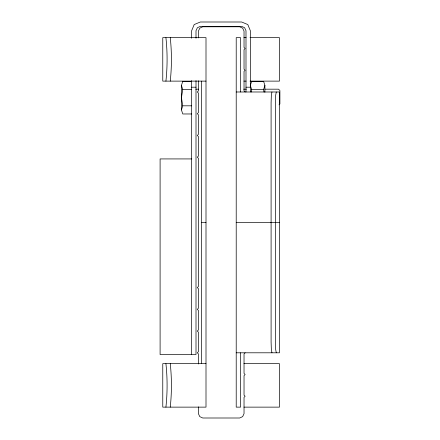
<?xml version="1.0" encoding="UTF-8"?>
<svg xmlns="http://www.w3.org/2000/svg" width="440" height="440" viewBox="0 0 440 440"><rect width="100%" height="100%" fill="white"/><g stroke="black" fill="none" stroke-linecap="round" stroke-linejoin="round"><path stroke-width="0.66" d="M191.659 81.345L182.749 81.345L181.445 85.421L182.749 89.502L181.445 97.658L182.749 105.814L181.445 109.89L182.749 113.971L191.659 113.971M251.246 92.01L251.647 89.502L250.338 85.421L251.647 81.345L263.599 81.345L264.902 85.421L264.902 92.219M165.919 81.12C167.475 66.787 167.475 51.981 165.919 37.653M170.253 81.12C171.809 66.787 171.809 51.981 170.253 37.653M165.919 407.132C167.475 392.799 167.475 377.993 165.919 363.666M170.253 407.132C171.809 392.799 171.809 377.993 170.253 363.666M271.964 91.988L271.353 95.172L271.095 102.856L271.095 341.93L271.353 349.613L271.964 352.798M276.298 91.988L275.682 95.172L275.429 102.856L275.429 341.93L275.682 349.613L276.298 352.798M264 92.01L263.599 89.502L264.902 85.421M279.031 104.836L279.901 103.922L279.901 90.552L278.597 89.183L264.902 89.183M245.124 352.798L244.035 353.887L244.035 373.445L245.124 374.534L244.035 375.617L244.035 395.181L245.124 396.264L244.035 397.353L244.035 413.655L242.66 416.62L239.69 418L202.741 418L199.771 416.62L198.396 413.655L198.396 406.863M243.936 37.653L246.125 37.653M250.008 37.653L279.45 37.653L279.45 81.12L250.008 81.12M206.003 81.12L162.767 81.12L162.767 37.653L206.003 37.653L206.003 407.132L162.767 407.132L162.767 363.666L206.003 363.666M243.936 81.12L246.125 81.12M191.659 87.203L196.004 87.203M245.993 87.203L250.338 87.203M195.767 89.183L198.506 89.183M243.683 89.183L246.422 89.183M182.749 89.502L191.659 89.502M251.647 89.502L263.599 89.502M236.214 91.988L279.45 91.988L279.45 352.798L236.214 352.798M182.749 105.814L191.659 105.814M191.802 158.928L160.1 158.928L160.1 354.536L196.004 354.536L196.004 80.608M201.657 222.393L206.003 222.393M236.214 222.393L270.93 222.393M271.095 222.393L279.45 222.393M243.936 363.666L279.45 363.666L279.45 407.132L243.936 407.132M245.124 91.988L244.035 90.899L244.035 71.341L245.124 70.252L244.035 69.168L244.035 49.605L245.124 48.516L244.035 47.432L244.035 31.13L242.66 28.16L239.69 26.785L202.741 26.785L199.771 28.16L198.396 31.13L198.396 37.923M250.338 91.96L250.338 30.696L247.797 24.547L241.648 22L200.354 22L194.205 24.547L191.659 30.696L191.659 38.242M245.993 91.96L245.993 30.696L244.618 27.726L241.648 26.345L200.354 26.345L197.384 27.726L196.004 30.696L196.004 38.242M240.559 91.988L240.559 37.653L236.214 37.653L236.214 407.132L240.559 407.132L240.559 352.798M201.657 81.12L201.657 363.666M198.396 80.784L198.396 90.899L197.307 91.988L198.396 93.071L198.396 112.635L197.307 113.718L198.396 114.807L198.396 134.371L197.307 135.454L198.396 136.543L198.396 156.101L197.307 157.19L198.396 158.274L198.396 286.506L197.307 287.595L198.396 288.684L198.396 308.242L197.307 309.331L198.396 310.415L198.396 329.978L197.307 331.062L198.396 332.151L198.396 351.709L197.307 352.798L198.396 353.887L198.396 364.001M191.659 80.608L191.659 354.536M181.445 85.421L181.445 109.89"/></g></svg>
